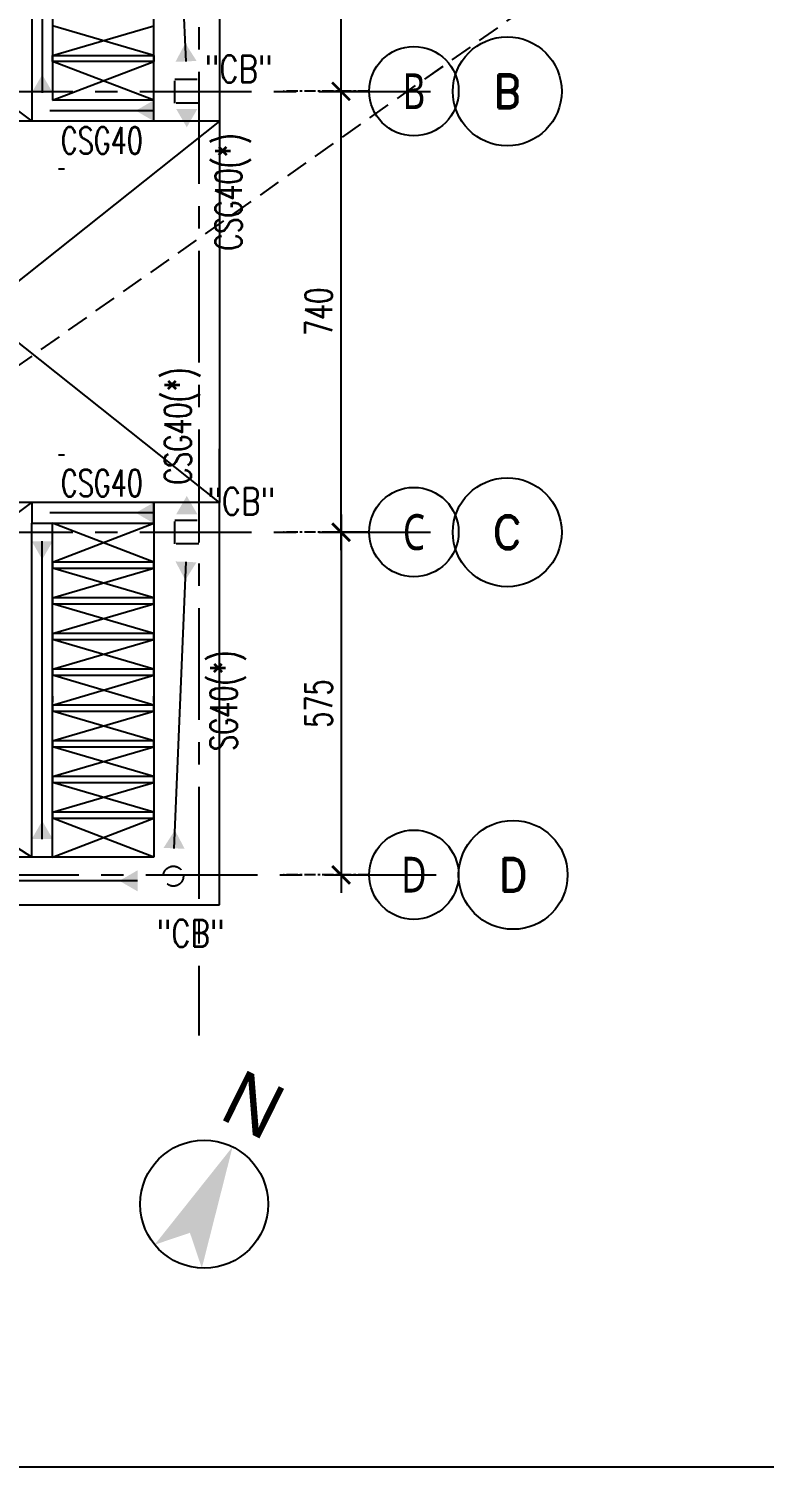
# Model space of a CAD drawing. Header units: millimetres. Extents: x -3377 to 119122, y -22007 to 15479.
# Drawn here: x 88082 to 89316, y 0 to 2414 of the extents above; entities that cross this region are included whole.
import ezdxf
from ezdxf.enums import TextEntityAlignment as Align

# ---------------------------------------------------------------- set-up
doc = ezdxf.new("R2010")
doc.units = ezdxf.units.MM
doc.header["$LTSCALE"] = 150
doc.header["$MEASUREMENT"] = 0
doc.linetypes.add('CENTER', pattern=[2, 1.25, -0.25, 0.25, -0.25])
doc.linetypes.add('HIDDEN', pattern=[0.375, 0.25, -0.125])
doc.layers.get('0').update_dxf_attribs({"plot": 0})
for name, color, linetype in [('Col-Line', 8, 'CENTER'), ('GRID', 5, 'CENTER'), ('S-GRID', 1, 'CENTER'), ('S-GRID-DIM', 2, 'Continuous'), ('S-GRID-T', 3, 'Continuous'), ('s-mocnet', 201, 'Continuous'), ('S-SCOLB', 3, 'HIDDEN'), ('S-SLABT', 2, 'Continuous'), ('S-STBM', 7, 'Continuous'), ('S-STBM1', 6, 'Continuous'), ('S-TEXTC', 3, 'Continuous'), ('S-TEXTG', 2, 'Continuous'), ('底圖', 8, 'Continuous'), ('指北針', 7, 'Continuous')]:
    doc.layers.add(name, color=color, linetype=linetype)
doc.layers.add('S-ARCH', color=252, linetype='Continuous', plot=False)
doc.styles.add('C1', font='', dxfattribs={"bigfont": 'japanese.shx'})
doc.styles.add('CD2', font='romand', dxfattribs={"height": 15})
doc.styles.add('CS4', font='romans.shx', dxfattribs={"width": 0.7, "height": 45, "bigfont": 'lsp.shx'})
doc.styles.get('C1').set_extended_font_data('微軟正黑體')
doc.dimstyles.new('DIM150', dxfattribs={"dimscale": 15, "dimtxt": 3, "dimasz": 2, "dimexe": 2, "dimexo": 2, "dimgap": 1, "dimtad": 1, "dimdec": 1, "dimdsep": 46, "dimtxsty": 'CS4', "dimblk1": 'ARCHTICK', "dimblk2": 'ARCHTICK', "dimsah": 1, "dimcen": 2, "dimdle": 2, "dimadec": 0, "dimazin": 0, "dimtfac": 1, "dimtdec": 1, "dimtmove": 0, "dimatfit": 3, "dimldrblk": 'TAA', "dimfxl": 0, "dimtolj": 1, "dimarcsym": 0})

# ---------------------------------------------------------------- blocks, each defined once
blk = doc.blocks.new('SG2')
at = {"layer": 'S-GRID-T'}
blk.add_circle((-6.09375, 0), 6.09375, dxfattribs=at)
at = {"layer": 'S-GRID-T', "style": 'CD2'}
blk.add_attdef('GRID-BUB', text='', height=3.75, dxfattribs=at).set_placement((-6.09375, 0), align=Align.MIDDLE_CENTER)
blk = doc.blocks.new('_ARCHTICK')
at = {"color": 0, "linetype": 'ByBlock', "const_width": 0.15}
blk.add_lwpolyline([(-0.5, -0.5), (0.5, 0.5)], dxfattribs=at)
blk = doc.blocks.new('*D133')
at = {"layer": 'DEFPOINTS', "color": 0, "transparency": 16777216}
for p in [(-4886, -3060), (-4810.3, -3060), (-4810.3, -3800)]:
    blk.add_point(p, dxfattribs=at)
at = {"layer": 'S-GRID-DIM', "color": 0, "lineweight": -2, "transparency": 16777216}
for p, q in [((-4886, -3830), (-4886, -3030)), ((-4840.3, -3060), (-4916, -3060)), ((-4840.3, -3800), (-4916, -3800))]:
    blk.add_line(p, q, dxfattribs=at)
at = {"layer": 'S-GRID-DIM', "color": 0, "lineweight": -2, "transparency": 16777216, "xscale": 30, "yscale": 30, "zscale": 30}
for p, rotation in [((-4886, -3060), 90), ((-4886, -3800), 270)]:
    blk.add_blockref('_ARCHTICK', p, dxfattribs=dict(at, rotation=rotation))
at = {"layer": 'S-GRID-DIM', "color": 0, "transparency": 16777216, "insert": (-4923.5, -3430), "char_height": 45, "attachment_point": 5, "rotation": 90, "style": 'CS4'}
blk.add_mtext('\\A1;740', dxfattribs=at)
blk = doc.blocks.new('TAA')
at = {"linetype": 'Continuous'}
blk.add_line((0, 0), (-1.663, 0), dxfattribs=at)
blk.add_solid([(-1.5, -0.25), (-1.5, 0.25), (0, 0)], dxfattribs=at)
blk = doc.blocks.new('*D136')
at = {"layer": 'DEFPOINTS', "color": 0, "transparency": 16777216}
for p in [(-4886, -3800), (-4886, -4375), (-4886, -4375)]:
    blk.add_point(p, dxfattribs=at)
at = {"layer": 'S-SLABT', "color": 0, "lineweight": -2, "transparency": 16777216}
blk.add_line((-4886, -3770), (-4886, -4405), dxfattribs=at)
at = {"layer": 'S-SLABT', "color": 0, "lineweight": -2, "transparency": 16777216, "xscale": 30, "yscale": 30, "zscale": 30}
for p, rotation in [((-4886, -3800), 90), ((-4886, -4375), 270)]:
    blk.add_blockref('_ARCHTICK', p, dxfattribs=dict(at, rotation=rotation))
at = {"layer": 'S-SLABT', "color": 0, "transparency": 16777216, "insert": (-4923.5, -4087.5), "char_height": 45, "attachment_point": 5, "rotation": 90, "style": 'CS4'}
blk.add_mtext('\\A1;575', dxfattribs=at)
blk = doc.blocks.new('*D137')
at = {"layer": 'DEFPOINTS', "color": 0, "transparency": 16777216}
for p in [(-4886, -2485), (-4886, -2485), (-4886, -3060)]:
    blk.add_point(p, dxfattribs=at)
at = {"layer": 'S-SLABT', "color": 0, "lineweight": -2, "transparency": 16777216}
blk.add_line((-4886, -3090), (-4886, -2455), dxfattribs=at)
at = {"layer": 'S-SLABT', "color": 0, "lineweight": -2, "transparency": 16777216, "xscale": 30, "yscale": 30, "zscale": 30}
for p, rotation in [((-4886, -2485), 90), ((-4886, -3060), 270)]:
    blk.add_blockref('_ARCHTICK', p, dxfattribs=dict(at, rotation=rotation))
at = {"layer": 'S-SLABT', "color": 0, "transparency": 16777216, "insert": (-4923.5, -2772.5), "char_height": 45, "attachment_point": 5, "rotation": 90, "style": 'CS4'}
blk.add_mtext('\\A1;575', dxfattribs=at)
blk = doc.blocks.new('S-COL(R1)')
for points in [[(89439.8, 2904.2), (89479.8, 2904.2), (89479.8, 2864.2), (89439.8, 2864.2)], [(90259.8, 2904.2), (90299.8, 2904.2), (90299.8, 2864.2), (90259.8, 2864.2)], [(88552.3, 2339.2), (88592.3, 2339.2), (88592.3, 2299.2), (88552.3, 2299.2)], [(91327.3, 2329.2), (91367.3, 2329.2), (91367.3, 2289.2), (91327.3, 2289.2)], [(88552.3, 1604.2), (88592.3, 1604.2), (88592.3, 1564.2), (88552.3, 1564.2)], [(91327.3, 1589.2), (91367.3, 1589.2), (91367.3, 1549.2), (91327.3, 1549.2)], [(89457.3, 1014.2), (89497.3, 1014.2), (89497.3, 974.2), (89457.3, 974.2)], [(90222.3, 1014.2), (90262.3, 1014.2), (90262.3, 974.2), (90222.3, 974.2)]]:
    blk.add_lwpolyline(points, close=True)
for centre in [(88594.8, 2886.9), (91324.8, 2886.7), (88594.8, 991.7), (91324.8, 991.7)]:
    blk.add_circle(centre, 16.8)
blk = doc.blocks.new('QW1')
at = {"layer": 's-mocnet'}
blk.add_solid([(204, 0), (0, -118), (0, 118)], dxfattribs=at)
blk = doc.blocks.new('A$C4D0074CA')
at = {"color": 252}
for p, q in [((805, 1345), (805, 670)), ((-307.5, 1265), (490, 670)), ((490, 1265), (490, 670)), ((490, 1265), (490, 670)), ((525, 1265), (525, 705)), ((525, 1265), (525, 705)), ((695, 670), (695, 1265)), ((525, 780), (695, 830)), ((695, 780), (525, 830)), ((525, 780), (695, 780)), ((525, 770), (525, 780)), ((695, 780), (695, 770)), ((525, 705), (695, 770)), ((695, 705), (525, 770)), ((695, 770), (525, 770)), ((695, 705), (525, 705)), ((805, 670), (0, 30)), ((805, 30), (0, 670)), ((490, 670), (0, 670)), ((805, 670), (490, 670)), ((805, 670), (805, 30)), ((-307.5, -565), (490, 30)), ((490, 30), (0, 30)), ((490, 30), (0, 30)), ((695, 30), (490, 30)), ((490, 30), (490, -5)), ((695, 30), (490, 30)), ((490, 30), (490, -5)), ((805, 30), (695, 30)), ((695, 30), (695, -565)), ((695, -5), (695, 30)), ((695, -5), (695, 30)), ((805, 30), (695, 30)), ((695, 30), (695, -565)), ((805, -645), (805, 30)), ((805, -645), (805, 30)), ((490, -565), (490, -5)), ((490, -565), (490, -5)), ((490, -5), (695, -5)), ((490, -5), (695, -5)), ((525, -565), (525, -5)), ((525, -565), (525, -5)), ((525, -70), (695, -5)), ((695, -70), (525, -5)), ((490, -565), (-290, -70)), ((695, -70), (525, -70)), ((525, -70), (525, -80)), ((695, -70), (525, -70)), ((525, -70), (525, -80)), ((695, -80), (695, -70)), ((695, -80), (695, -70)), ((525, -80), (695, -80)), ((525, -80), (695, -80)), ((695, -130), (525, -80)), ((525, -130), (695, -80)), ((695, -130), (525, -130)), ((525, -130), (525, -140)), ((695, -130), (525, -130)), ((525, -130), (525, -140)), ((525, -140), (695, -140)), ((525, -140), (695, -140)), ((525, -190), (695, -140)), ((695, -190), (525, -140)), ((695, -140), (695, -130)), ((695, -140), (695, -130)), ((695, -190), (525, -190)), ((525, -190), (525, -200)), ((695, -190), (525, -190)), ((525, -190), (525, -200)), ((695, -200), (695, -190)), ((695, -200), (695, -190)), ((525, -200), (695, -200)), ((525, -200), (695, -200)), ((525, -250), (695, -200)), ((695, -250), (525, -200)), ((695, -250), (525, -250)), ((525, -250), (525, -260)), ((695, -250), (525, -250)), ((525, -250), (525, -260)), ((525, -260), (695, -260)), ((525, -260), (695, -260)), ((525, -310), (695, -260)), ((695, -310), (525, -260)), ((695, -260), (695, -250)), ((695, -260), (695, -250)), ((525, -295), (525, -305)), ((695, -310), (525, -310)), ((695, -310), (525, -310)), ((525, -310), (525, -320)), ((695, -305), (695, -295)), ((695, -320), (695, -310)), ((525, -320), (695, -320)), ((525, -320), (695, -320)), ((525, -370), (695, -320)), ((695, -370), (525, -320)), ((695, -370), (525, -370)), ((525, -370), (525, -380)), ((695, -370), (525, -370)), ((525, -370), (525, -380)), ((525, -380), (695, -380)), ((525, -380), (695, -380)), ((525, -430), (695, -380)), ((695, -430), (525, -380)), ((695, -380), (695, -370)), ((695, -380), (695, -370)), ((695, -430), (525, -430)), ((525, -430), (525, -440)), ((695, -430), (525, -430)), ((525, -430), (525, -440)), ((695, -440), (695, -430)), ((695, -440), (695, -430)), ((525, -440), (695, -440)), ((525, -440), (695, -440)), ((525, -490), (695, -440)), ((695, -490), (525, -440)), ((695, -490), (525, -490)), ((525, -490), (525, -500)), ((695, -490), (525, -490)), ((525, -490), (525, -500)), ((525, -500), (695, -500)), ((525, -500), (695, -500)), ((525, -565), (695, -500)), ((695, -565), (525, -500)), ((525, -565), (695, -500)), ((695, -565), (525, -500)), ((695, -500), (695, -490)), ((695, -500), (695, -490)), ((695, -565), (-390, -565)), ((695, -565), (-390, -565)), ((-390, -645), (805, -645)), ((-390, -645), (805, -645))]:
    blk.add_line(p, q, dxfattribs=at)
at = {"layer": 'Col-Line', "color": 252, "linetype": 'ByBlock'}
for centre in [(1131.1, 720.3), (1131.1, -19.7), (1131.1, -594.7)]:
    blk.add_circle(centre, 75, dxfattribs=at)
at = {"layer": 'GRID', "color": 252, "ltscale": 0.1}
for p, q in [((1056.1, 720.3), (912.2, 720.3)), ((1056.1, -19.7), (912.2, -19.7)), ((1056.1, -594.7), (912.2, -594.7))]:
    blk.add_line(p, q, dxfattribs=at)
at = {"layer": '底圖', "color": 252}
for p, q in [((535, 590.1), (545, 590.1)), ((535, 109.9), (545, 109.9)), ((805, 40), (805, 119.9))]:
    blk.add_line(p, q, dxfattribs=at)
at = {"layer": '指北針', "color": 252}
blk.add_circle((779.2, -1147.6), 107.4, dxfattribs=at)
for points in [[(755.3, -1195.7), (696.1, -1215.7), (826.9, -1051.3)], [(826.9, -1051.3), (775.3, -1254.9), (755.3, -1195.7)]]:
    blk.add_solid(points, dxfattribs=at)
at = {"layer": 'Col-Line', "color": 252, "style": 'C1', "width": 0.75}
for s, p in [('B', (1131.1, 720.3)), ('C', (1131.1, -19.7)), ('D', (1131.1, -594.7))]:
    blk.add_text(s, height=60, dxfattribs=at).set_placement(p, align=Align.MIDDLE)
at = {"layer": '指北針', "color": 252, "style": 'C1'}
blk.add_text('N', height=92.8, rotation=333.6216, dxfattribs=at).set_placement((841.4, -1022.1), align=Align.CENTER)
blk = doc.blocks.new('2022-0217')
at = {"color": 252, "linetype": 'HIDDEN'}
blk.add_lwpolyline([(75486.9, -6241), (78877.9, -3850), (82268.9, -1459)], dxfattribs=at)
blk.add_blockref('A$C4D0074CA', (75486.9, -6171))
blk = doc.blocks.new('LINE(3)')
at = {"layer": 'S-GRID'}
for points in [[(-5124.86, -2127.49), (-5124.86, -4644.65)], [(-8223.58, -3059.97), (-4698.62, -3059.97)], [(-8223.58, -3799.97), (-4698.62, -3799.97)], [(-8213.73, -4374.97), (-4688.77, -4374.97)]]:
    blk.add_lwpolyline(points, dxfattribs=at)
at = {"layer": 'S-GRID-T', "xscale": 15, "yscale": 15, "zscale": 15}
for p, values in [((-4515.8, -3059.97), {'GRID-BUB': 'B'}), ((-4515.8, -3799.97), {'GRID-BUB': 'C'}), ((-4505.95, -4374.97), {'GRID-BUB': 'D'})]:
    blk.add_blockref('SG2', p, dxfattribs=at).add_auto_attribs(values)
at = {"layer": 'S-GRID-DIM'}
dim = blk.add_linear_dim(base=(-4886, -3059.97), p1=(-4810.33, -3799.97), p2=(-4810.33, -3059.97), angle=90, dimstyle='DIM150', dxfattribs=at)
dim.commit()
dim.dimension.update_dxf_attribs({"geometry": '*D133', "text_midpoint": (-4923.5, -3429.97)})
at = {"layer": 'S-SLABT'}
for base, p1, p2, picture, middle in [((-4886, -2484.97), (-4886, -3059.97), (-4886, -2484.97), '*D137', (-4923.5, -2772.47)), ((-4886, -4374.97), (-4886, -3799.97), (-4886, -4374.97), '*D136', (-4923.5, -4087.47))]:
    dim = blk.add_linear_dim(base=base, p1=p1, p2=p2, angle=90, dimstyle='DIM150', dxfattribs=at)
    dim.commit()
    dim.dimension.update_dxf_attribs({"geometry": picture, "text_midpoint": middle})

msp = doc.modelspace()

# ---------------------------------------------------------------- linework, layer by layer
msp.add_lwpolyline([(84772.8, 7760.14), (96883.2, 7760.14), (96883.2, 0), (84772.8, 0)], close=True)
at = {"color": 252, "linetype": 'HIDDEN'}
msp.add_lwpolyline([(87597.33, 1519.16), (90988.34, 3910.17), (94379.34, 6301.17)], dxfattribs=at)
at = {"layer": 'S-STBM'}
for p, q in [((88346.09, 2359.4), (88326.08, 2840.17)), ((88292.33, 2276.66), (88117.33, 2276.66)), ((88292.33, 1601.66), (88117.33, 1601.66)), ((88326.08, 1038.68), (88346.09, 1519.45)), ((88264.84, 984.16), (87292.33, 984.16))]:
    msp.add_line(p, q, dxfattribs=at)
at = {"layer": 'S-STBM1'}
for p, q in [((88104.83, 2824.16), (88104.83, 2306.66)), ((88104.83, 1054.16), (88104.83, 1554.16))]:
    msp.add_line(p, q, dxfattribs=at)

# ---------------------------------------------------------------- block references
at = {"layer": 'S-ARCH'}
msp.add_blockref('2022-0217', (12110.4, 7760.14), dxfattribs=at)
at = {"layer": 'S-GRID'}
msp.add_blockref('LINE(3)', (93492.2, 5369.13), dxfattribs=at)
at = {"layer": 'S-SCOLB'}
msp.add_blockref('S-COL(R1)', (-3000, 0.27), dxfattribs=at)
at = {"layer": 'S-STBM', "yscale": 0.15, "zscale": 0.15}
for p, xscale, rotation in [((88346.09, 2359.4), 0.15, 92.38220186823563), ((88104.83, 2306.66), 0.15, 90), ((88292.33, 2276.66), 0.15, 180), ((88347.33, 2279.43), 0.15, 270), ((88347.33, 1599.43), -0.15, 270), ((88104.83, 1554.16), 0.15, 270), ((88346.09, 1519.45), 0.15, 267.6177981317772), ((88104.83, 1054.16), 0.15, 90), ((88326.08, 1038.68), 0.15, 87.6177981317772), ((88264.84, 984.16), 0.15, 180)]:
    msp.add_blockref('QW1', p, dxfattribs=dict(at, xscale=xscale, rotation=rotation))
at = {"layer": 'S-STBM', "xscale": -0.15, "yscale": 0.15, "zscale": 0.15}
msp.add_blockref('QW1', (88292.33, 1601.66), dxfattribs=at)

# ---------------------------------------------------------------- texts
at = {"layer": 'S-TEXTC', "style": 'CS4', "width": 0.8}
for p in [(88491.31, 2324.13), (88410.81, 873.46)]:
    msp.add_text('"CB"', height=45, dxfattribs=at).set_placement(p, align=Align.RIGHT)
msp.add_text('"CB"', height=45, dxfattribs=at).set_placement((88381.28, 1598.59))
at = {"layer": 'S-TEXTG', "style": 'CS4', "width": 0.7}
for p in [(88204.83, 2226.66), (88204.83, 1651.66)]:
    msp.add_text('CSG40', height=45, dxfattribs=at).set_placement(p, align=Align.MIDDLE)
at = {"layer": 'S-TEXTG', "linetype": 'Continuous', "style": 'CS4', "width": 0.7}
msp.add_text('CSG40(*)', height=45, rotation=90, dxfattribs=at).set_placement((88417.33, 2239.16), align=Align.MIDDLE_RIGHT)
msp.add_text('CSG40(*)', height=45, rotation=90, dxfattribs=at).set_placement((88332.33, 1649.16), align=Align.MIDDLE_LEFT)
msp.add_text('SG40(*)', height=45, rotation=90, dxfattribs=at).set_placement((88412.33, 1286.79), align=Align.MIDDLE)

doc.saveas('drawing.dxf')
